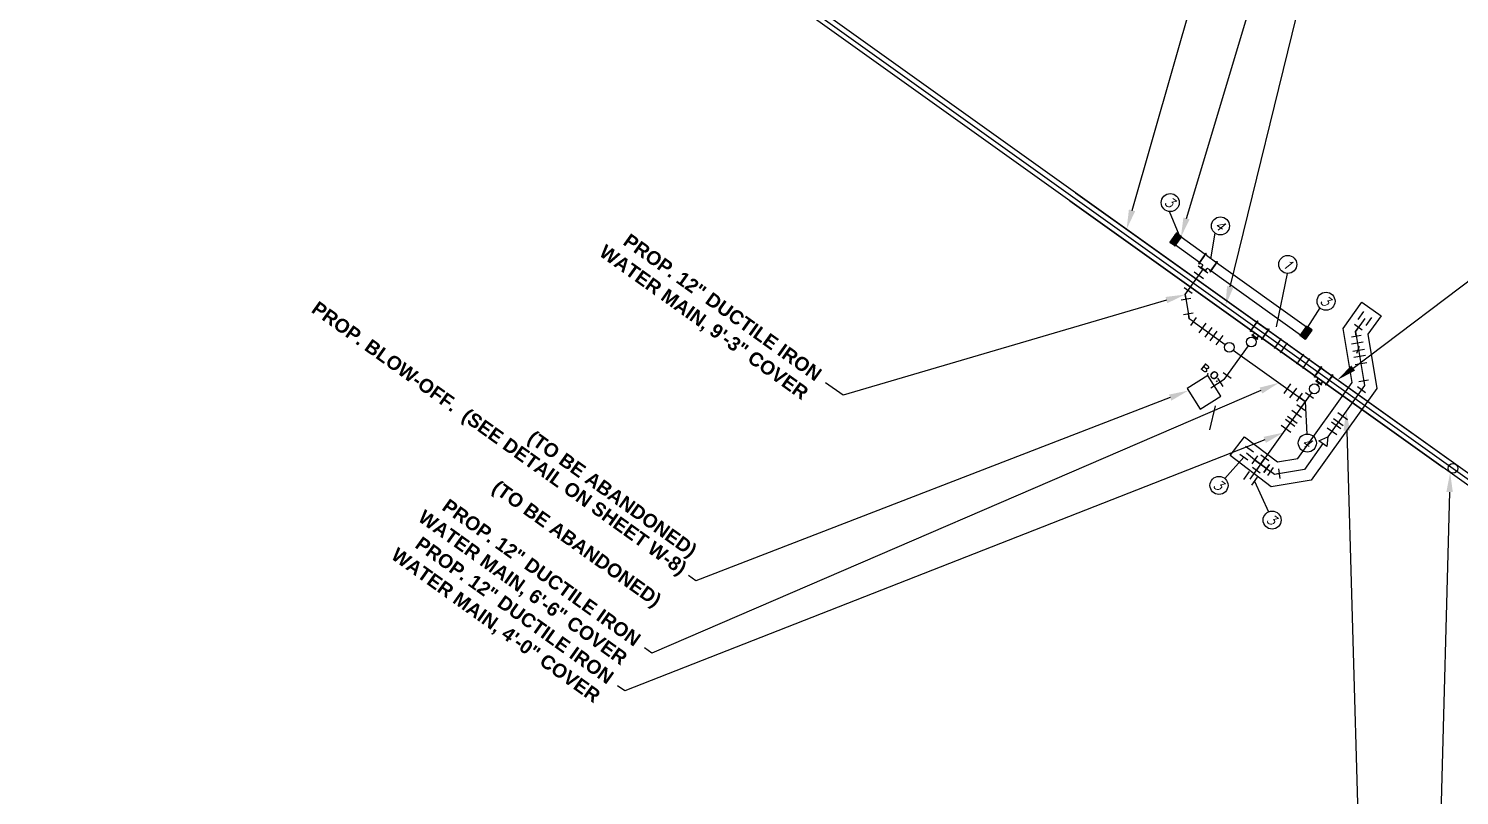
# Model space of a CAD drawing. Header units: feet. Extents: x 0 to 2751126, y 0 to 297785.
# Drawn here: x 2730349.4 to 2730640.7, y 296049.6 to 296205.8 of the extents above; entities that cross this region are included whole.
import ezdxf
from ezdxf import colors
from ezdxf.entities.mleader import LeaderData, LeaderLine
from ezdxf.math import Vec2, Vec3

# ---------------------------------------------------------------- set-up
doc = ezdxf.new("R2010")
doc.units = ezdxf.units.FT
doc.header["$MEASUREMENT"] = 0
doc.layers.get('Defpoints').update_dxf_attribs({"color": 8})
for name, color, linetype, lineweight in [('GE-DETL-PATT', 255, 'Continuous', 13), ('GN-DETL-MEDM', 7, 'Continuous', 35), ('GN-DETL-THIN', 144, 'Continuous', 25)]:
    doc.layers.add(name, color=color, linetype=linetype, lineweight=lineweight)
for name, color, linetype in [('NOTES-WATER', 3, 'Continuous'), ('PROPTEXT-WATER-W6', 1, 'Continuous'), ('UTIL-PR-WATER', 101, 'Continuous'), ('UTIL-PR-WATER-DETAIL', 4, 'Continuous')]:
    doc.layers.add(name, color=color, linetype=linetype)
doc.layers.add('Z-Z900-G-Non_Plot', color=5, linetype='Continuous', plot=False)
doc.styles.add('100', font='simplex.shx', dxfattribs={"oblique": 15, "height": 2})
doc.styles.add('140', font='simplex.shx', dxfattribs={"oblique": 15, "height": 2.8})
doc.styles.add('ARIAL BOLD', font='arialbd.ttf')
doc.styles.add('PWD_WATER', font='arial.ttf')
doc.dimstyles.new('PR-DIMS', dxfattribs={"dimtxt": 0.14, "dimasz": 0.14, "dimexe": 0.1, "dimexo": 0.1, "dimgap": 0.05, "dimtad": 0, "dimdec": 0, "dimlfac": 12, "dimzin": 0, "dimdsep": 46, "dimlunit": 4, "dimtxsty": 'ARIAL BOLD', "dimcen": 0.1, "dimclrd": 256, "dimclre": 256, "dimclrt": 256, "dimadec": 0, "dimazin": 0, "dimtfac": 1, "dimtdec": 0, "dimtofl": 0, "dimtmove": 0, "dimatfit": 1, "dimfxl": 1, "dimtolj": 1, "dimtzin": 0, "dimlwd": -1, "dimlwe": -1, "dimarcsym": 0})

# ---------------------------------------------------------------- blocks, each defined once
blk = doc.blocks.new('A$C630D7AA8')
for p, q in [((1, 1), (-1, 1)), ((1, -1), (-1, -1))]:
    blk.add_line(p, q)
blk = doc.blocks.new('A$C510B4EC1')
at = {"layer": 'UTIL-PR-WATER'}
for p, q in [((-1.5, 1), (-1.5, -1)), ((-1.5, 1), (-1.5, -1)), ((-1.5, 0), (1.5, 0)), ((0, 0), (0, -1.5)), ((1.5, 1), (1.5, -1)), ((-1, -1.5), (1, -1.5))]:
    blk.add_line(p, q, dxfattribs=at)
blk = doc.blocks.new('A$C267E7515')
for p, q in [((1, -1), (1, 1)), ((0, -1.41), (-1.41, 0))]:
    blk.add_line(p, q)
at = {"flags": 128}
blk.add_lwpolyline([(-0.71, -0.71), (0, 0), (1, 0)], dxfattribs=at)
blk = doc.blocks.new('VerticalBend')
for p, q in [((1.2, 0.75), (-1.2, 0.75)), ((1.2, -0.75), (-1.2, -0.75))]:
    blk.add_line(p, q)
blk = doc.blocks.new('Style_38_Dresser_48')
at = {"layer": 'GE-DETL-PATT'}
h = blk.add_hatch(dxfattribs=at)
h.set_pattern_fill('ANSI33', color=3, scale=0.166667, angle=30)
h.set_pattern_definition([(75, (-1.337875, 2.236716), (-0.0402469, 0.0107841), []), (75, (-1.31236, 2.251447), (-0.0402469, 0.0107841), [0.0208333, -0.0104167])])
h.paths.add_polyline_path([(-2.46, 2.26), (-2.59, 2.26), (-2.59, 2.21), (-2.46, 2.21)])
h.paths.add_polyline_path([(-2.09, 2.26), (-2.27, 2.26), (-2.27, 2.21), (-2.09, 2.21)])
h = blk.add_hatch(dxfattribs=at)
h.set_pattern_fill('ANSI33', color=3, scale=0.166667, angle=30)
h.set_pattern_definition([(75, (-1.33787, 2.102936), (-0.0402469, 0.0107841), []), (75, (-1.312356, 2.117667), (-0.0402469, 0.0107841), [0.0208333, -0.0104167])])
h.paths.add_polyline_path([(-2.46, 2.13), (-2.59, 2.13), (-2.59, 2.08), (-2.46, 2.08)])
h.paths.add_polyline_path([(-2.09, 2.13), (-2.27, 2.13), (-2.27, 2.08), (-2.09, 2.08)])
h = blk.add_hatch(dxfattribs=at)
h.set_pattern_fill('ANSI33', color=3, scale=0.166667, angle=30)
h.set_pattern_definition([(75, (-1.33787, 1.84379), (-0.0402469, 0.0107841), []), (75, (-1.312356, 1.85852), (-0.0402469, 0.0107841), [0.0208333, -0.0104167])])
h.paths.add_polyline_path([(-2.46, 1.87), (-2.59, 1.87), (-2.59, 1.82), (-2.46, 1.82)])
h.paths.add_polyline_path([(-2.09, 1.87), (-2.27, 1.87), (-2.27, 1.82), (-2.09, 1.82)])
h = blk.add_hatch(dxfattribs=at)
h.set_pattern_fill('ANSI33', color=3, scale=0.166667, angle=30)
h.set_pattern_definition([(75, (-1.33787, 1.43527), (-0.0402469, 0.0107841), []), (75, (-1.312356, 1.45), (-0.0402469, 0.0107841), [0.0208333, -0.0104167])])
h.paths.add_polyline_path([(-2.46, 1.46), (-2.59, 1.46), (-2.59, 1.41), (-2.46, 1.41)])
h.paths.add_polyline_path([(-2.09, 1.46), (-2.27, 1.46), (-2.27, 1.41), (-2.09, 1.41)])
h = blk.add_hatch(dxfattribs=at)
h.set_pattern_fill('ANSI33', color=3, scale=0.166667, angle=30)
h.set_pattern_definition([(75, (-1.33787, 0.91047), (-0.0402469, 0.0107841), []), (75, (-1.312356, 0.925203), (-0.0402469, 0.0107841), [0.0208333, -0.0104167])])
h.paths.add_polyline_path([(-2.46, 0.94), (-2.59, 0.94), (-2.59, 0.88), (-2.46, 0.88)])
h.paths.add_polyline_path([(-2.09, 0.94), (-2.27, 0.94), (-2.27, 0.88), (-2.09, 0.88)])
h = blk.add_hatch(dxfattribs=at)
h.set_pattern_fill('ANSI33', color=3, scale=0.166667, angle=30)
h.set_pattern_definition([(75, (-1.33787, 0.311914), (-0.0402469, 0.0107841), []), (75, (-1.312356, 0.326645), (-0.0402469, 0.0107841), [0.0208333, -0.0104167])])
h.paths.add_polyline_path([(-2.46, 0.34), (-2.59, 0.34), (-2.59, 0.29), (-2.46, 0.29)])
h.paths.add_polyline_path([(-2.09, 0.34), (-2.27, 0.34), (-2.27, 0.29), (-2.09, 0.29)])
h = blk.add_hatch(dxfattribs=at)
h.set_pattern_fill('ANSI33', color=3, scale=0.166667, angle=30)
h.set_pattern_definition([(75, (-1.33787, -0.311915), (-0.0402469, 0.0107841), []), (75, (-1.312356, -0.297183), (-0.0402469, 0.0107841), [0.0208333, -0.0104167])])
h.paths.add_polyline_path([(-2.46, -0.29), (-2.59, -0.29), (-2.59, -0.34), (-2.46, -0.34)])
h.paths.add_polyline_path([(-2.09, -0.29), (-2.27, -0.29), (-2.27, -0.34), (-2.09, -0.34)])
h = blk.add_hatch(dxfattribs=at)
h.set_pattern_fill('ANSI33', color=3, scale=0.166667, angle=30)
h.set_pattern_definition([(75, (-1.33787, -0.91047), (-0.0402469, 0.0107841), []), (75, (-1.312356, -0.89574), (-0.0402469, 0.0107841), [0.0208333, -0.0104167])])
h.paths.add_polyline_path([(-2.46, -0.88), (-2.59, -0.88), (-2.59, -0.94), (-2.46, -0.94)])
h.paths.add_polyline_path([(-2.09, -0.88), (-2.27, -0.88), (-2.27, -0.94), (-2.09, -0.94)])
h = blk.add_hatch(dxfattribs=at)
h.set_pattern_fill('ANSI33', color=3, scale=0.166667, angle=30)
h.set_pattern_definition([(75, (-1.33787, -1.43527), (-0.0402469, 0.0107841), []), (75, (-1.312356, -1.420537), (-0.0402469, 0.0107841), [0.0208333, -0.0104167])])
h.paths.add_polyline_path([(-2.46, -1.41), (-2.59, -1.41), (-2.59, -1.46), (-2.46, -1.46)])
h.paths.add_polyline_path([(-2.09, -1.41), (-2.27, -1.41), (-2.27, -1.46), (-2.09, -1.46)])
h = blk.add_hatch(dxfattribs=at)
h.set_pattern_fill('ANSI33', color=3, scale=0.166667, angle=30)
h.set_pattern_definition([(75, (-1.33787, -1.84379), (-0.0402469, 0.0107841), []), (75, (-1.312356, -1.829057), (-0.0402469, 0.0107841), [0.0208333, -0.0104167])])
h.paths.add_polyline_path([(-2.46, -1.82), (-2.59, -1.82), (-2.59, -1.87), (-2.46, -1.87)])
h.paths.add_polyline_path([(-2.09, -1.82), (-2.27, -1.82), (-2.27, -1.87), (-2.09, -1.87)])
h = blk.add_hatch(dxfattribs=at)
h.set_pattern_fill('ANSI33', color=3, scale=0.166667, angle=30)
h.set_pattern_definition([(75, (-1.33787, -2.102936), (-0.0402469, 0.0107841), []), (75, (-1.312356, -2.088205), (-0.0402469, 0.0107841), [0.0208333, -0.0104167])])
h.paths.add_polyline_path([(-2.46, -2.08), (-2.59, -2.08), (-2.59, -2.13), (-2.46, -2.13)])
edge = h.paths.add_edge_path()
edge.add_line((-2.09, -2.08), (-2.27, -2.08))
edge.add_line((-2.27, -2.08), (-2.27, -2.13))
edge.add_line((-2.27, -2.13), (-2.09, -2.13))
edge.add_line((-2.09, -2.13), (-2.09, -2.08))
h = blk.add_hatch(dxfattribs=at)
h.set_pattern_fill('ANSI33', color=3, scale=0.166667, angle=30)
h.set_pattern_definition([(75, (-1.337875, -2.236716), (-0.0402469, 0.0107841), []), (75, (-1.31236, -2.221984), (-0.0402469, 0.0107841), [0.0208333, -0.0104167])])
h.paths.add_polyline_path([(-2.46, -2.21), (-2.59, -2.21), (-2.59, -2.26), (-2.46, -2.26)])
h.paths.add_polyline_path([(-2.09, -2.21), (-2.27, -2.21), (-2.27, -2.26), (-2.09, -2.26)])
at = {"layer": 'GN-DETL-MEDM', "color": 3}
for p, q in [((-2.42, 2.33), (-2.42, -2.33)), ((-2.27, 2.33), (-2.42, 2.33)), ((-2.27, -2.33), (-2.27, 2.33)), ((-2.27, 2.19), (-2.15, 2.16)), ((-0.16, 2.19), (-0.27, 2.16)), ((-0.16, 2.33), (0, 2.33)), ((-0.16, -2.33), (-0.16, 2.33)), ((0, 2.33), (0, -2.33)), ((-2.42, -2.33), (-2.27, -2.33)), ((-2.27, -2.19), (-2.15, -2.16)), ((-0.16, -2.19), (-0.27, -2.16)), ((0, -2.33), (-0.16, -2.33))]:
    blk.add_line(p, q, dxfattribs=at)
for points in [[(-2.16, 2.16), (-0.27, 2.16)], [(-2.15, -2.16), (-0.27, -2.16)]]:
    blk.add_lwpolyline(points, dxfattribs=at)
at = {"layer": 'GN-DETL-THIN', "color": 3}
for p, q in [((-2.42, 2.25), (-2.45, 2.25)), ((-2.42, 2.21), (-2.45, 2.21)), ((-2.42, 2.12), (-2.45, 2.12)), ((-2.42, 2.08), (-2.45, 2.08)), ((-2.42, 1.86), (-2.45, 1.86)), ((-2.42, 1.82), (-2.45, 1.82)), ((-2.42, 1.45), (-2.45, 1.45)), ((-2.42, 1.41), (-2.45, 1.41)), ((-2.42, 0.92), (-2.45, 0.92)), ((-2.42, 0.89), (-2.45, 0.89)), ((-2.42, 0.32), (-2.45, 0.32)), ((-2.42, 0.29), (-2.45, 0.29)), ((-2.15, 2.13), (-2.15, 2.16)), ((-2.15, 1.87), (-2.15, 2.08)), ((-2.15, 1.46), (-2.15, 1.82)), ((-2.15, 0.94), (-2.15, 1.41)), ((-2.15, 0.34), (-2.15, 0.88)), ((-2.15, -0.29), (-2.15, 0.29)), ((-0.27, 2.13), (-0.27, 2.16)), ((-0.27, 1.87), (-0.27, 2.08)), ((-0.27, 1.46), (-0.27, 1.82)), ((-0.27, 0.94), (-0.27, 1.41)), ((-0.27, 0.34), (-0.27, 0.88)), ((-0.27, -0.29), (-0.27, 0.29)), ((-2.42, -0.3), (-2.45, -0.3)), ((-2.42, -0.33), (-2.45, -0.33)), ((-2.42, -0.9), (-2.45, -0.9)), ((-2.42, -0.93), (-2.45, -0.93)), ((-2.42, -1.42), (-2.45, -1.42)), ((-2.42, -1.46), (-2.45, -1.46)), ((-2.42, -1.83), (-2.45, -1.83)), ((-2.42, -1.87), (-2.45, -1.87)), ((-2.42, -2.09), (-2.45, -2.09)), ((-2.42, -2.13), (-2.45, -2.13)), ((-2.42, -2.22), (-2.45, -2.22)), ((-2.42, -2.26), (-2.45, -2.26)), ((-2.15, -0.88), (-2.15, -0.34)), ((-2.15, -1.41), (-2.15, -0.94)), ((-2.15, -1.82), (-2.15, -1.46)), ((-2.15, -2.08), (-2.15, -1.87)), ((-2.15, -2.16), (-2.15, -2.13)), ((-0.27, -0.88), (-0.27, -0.34)), ((-0.27, -1.41), (-0.27, -0.94)), ((-0.27, -1.82), (-0.27, -1.46)), ((-0.27, -2.08), (-0.27, -1.87)), ((-0.27, -2.16), (-0.27, -2.13))]:
    blk.add_line(p, q, dxfattribs=at)
for points in [[(-2.42, 2.26), (-2.59, 2.26), (-2.59, 2.21), (-2.42, 2.21)], [(-2.42, 2.13), (-2.59, 2.13), (-2.59, 2.08), (-2.42, 2.08)], [(-2.42, 1.87), (-2.59, 1.87), (-2.59, 1.82), (-2.42, 1.82)], [(-2.42, 1.46), (-2.59, 1.46), (-2.59, 1.41), (-2.42, 1.41)], [(-2.42, 0.94), (-2.59, 0.94), (-2.59, 0.88), (-2.42, 0.88)], [(-2.42, 0.34), (-2.59, 0.34), (-2.59, 0.29), (-2.42, 0.29)], [(-0.16, 2.26), (-2.27, 2.26)], [(-2.27, 2.21), (-0.16, 2.21)], [(-0.16, 2.13), (-2.27, 2.13)], [(-2.27, 2.08), (-0.16, 2.08)], [(-0.16, 1.87), (-2.27, 1.87)], [(-2.27, 1.82), (-0.16, 1.82)], [(-0.16, 1.46), (-2.27, 1.46)], [(-2.27, 1.41), (-0.16, 1.41)], [(-0.16, 0.94), (-2.27, 0.94)], [(-2.27, 0.88), (-0.16, 0.88)], [(-0.16, 0.34), (-2.27, 0.34)], [(-2.27, 0.29), (-0.16, 0.29)], [(-2.42, -0.29), (-2.59, -0.29), (-2.59, -0.34), (-2.42, -0.34)], [(-2.42, -0.88), (-2.59, -0.88), (-2.59, -0.94), (-2.42, -0.94)], [(-2.42, -1.41), (-2.59, -1.41), (-2.59, -1.46), (-2.42, -1.46)], [(-2.42, -1.82), (-2.59, -1.82), (-2.59, -1.87), (-2.42, -1.87)], [(-2.42, -2.08), (-2.59, -2.08), (-2.59, -2.13), (-2.42, -2.13)], [(-2.42, -2.21), (-2.59, -2.21), (-2.59, -2.26), (-2.42, -2.26)], [(-0.16, -0.29), (-2.27, -0.29)], [(-2.27, -0.34), (-0.16, -0.34)], [(-0.16, -0.88), (-2.27, -0.88)], [(-2.27, -0.94), (-0.16, -0.94)], [(-0.16, -1.41), (-2.27, -1.41)], [(-2.27, -1.46), (-0.16, -1.46)], [(-0.16, -1.82), (-2.27, -1.82)], [(-2.27, -1.87), (-0.16, -1.87)], [(-0.16, -2.08), (-2.27, -2.08)], [(-2.27, -2.13), (-0.16, -2.13)], [(-0.16, -2.21), (-2.27, -2.21)], [(-2.27, -2.26), (-0.16, -2.26)]]:
    blk.add_lwpolyline(points, dxfattribs=at)
for points in [[(-2.42, 2.27), (-2.42, 2.2), (-2.42, 2.2), (-2.45, 2.2), (-2.46, 2.2), (-2.46, 2.27), (-2.45, 2.27), (-2.42, 2.27), (-2.42, 2.27)], [(-2.42, 2.13), (-2.42, 2.07), (-2.42, 2.07), (-2.45, 2.07), (-2.46, 2.07), (-2.46, 2.13), (-2.45, 2.14), (-2.42, 2.14), (-2.42, 2.13)], [(-2.42, 1.88), (-2.42, 1.81), (-2.42, 1.81), (-2.45, 1.81), (-2.46, 1.81), (-2.46, 1.88), (-2.45, 1.88), (-2.42, 1.88), (-2.42, 1.88)], [(-2.42, 1.47), (-2.42, 1.4), (-2.42, 1.4), (-2.45, 1.4), (-2.46, 1.4), (-2.46, 1.47), (-2.45, 1.47), (-2.42, 1.47), (-2.42, 1.47)], [(-2.42, 0.94), (-2.42, 0.88), (-2.42, 0.88), (-2.45, 0.88), (-2.46, 0.88), (-2.46, 0.94), (-2.45, 0.94), (-2.42, 0.94), (-2.42, 0.94)], [(-2.42, 0.34), (-2.42, 0.28), (-2.42, 0.28), (-2.45, 0.28), (-2.46, 0.28), (-2.46, 0.34), (-2.45, 0.35), (-2.42, 0.35), (-2.42, 0.34)], [(-2.42, -0.28), (-2.42, -0.34), (-2.42, -0.35), (-2.45, -0.35), (-2.46, -0.34), (-2.46, -0.28), (-2.45, -0.28), (-2.42, -0.28), (-2.42, -0.28)], [(-2.42, -0.88), (-2.42, -0.94), (-2.42, -0.94), (-2.45, -0.94), (-2.46, -0.94), (-2.46, -0.88), (-2.45, -0.88), (-2.42, -0.88), (-2.42, -0.88)], [(-2.42, -1.4), (-2.42, -1.47), (-2.42, -1.47), (-2.45, -1.47), (-2.46, -1.47), (-2.46, -1.4), (-2.45, -1.4), (-2.42, -1.4), (-2.42, -1.4)], [(-2.42, -1.81), (-2.42, -1.88), (-2.42, -1.88), (-2.45, -1.88), (-2.46, -1.88), (-2.46, -1.81), (-2.45, -1.81), (-2.42, -1.81), (-2.42, -1.81)], [(-2.42, -2.07), (-2.42, -2.13), (-2.42, -2.14), (-2.45, -2.14), (-2.46, -2.13), (-2.46, -2.07), (-2.45, -2.07), (-2.42, -2.07), (-2.42, -2.07)], [(-2.42, -2.2), (-2.42, -2.27), (-2.42, -2.27), (-2.45, -2.27), (-2.46, -2.27), (-2.46, -2.2), (-2.45, -2.2), (-2.42, -2.2), (-2.42, -2.2)]]:
    blk.add_lwpolyline(points, close=True, dxfattribs=at)
for centre, radius, start, end in [((-2.45, 2.26), 0.00914, 180, 270), ((-2.45, 2.24), 0.00914, 90, 180), ((-2.45, 2.22), 0.00914, 180, 270), ((-2.45, 2.21), 0.00914, 90, 180), ((-2.45, 2.12), 0.00914, 180, 270), ((-2.45, 2.11), 0.00914, 90, 180), ((-2.45, 2.09), 0.00914, 180, 270), ((-2.45, 2.07), 0.00914, 90, 180), ((-2.45, 1.87), 0.00914, 180, 270), ((-2.45, 1.85), 0.00914, 90, 180), ((-2.45, 1.83), 0.00914, 180, 270), ((-2.45, 1.81), 0.00914, 90, 180), ((-2.45, 1.46), 0.00914, 180, 270), ((-2.45, 1.44), 0.00914, 90, 180), ((-2.45, 1.42), 0.00914, 180, 270), ((-2.45, 1.4), 0.00914, 90, 180), ((-2.45, 0.93), 0.00914, 180, 270), ((-2.45, 0.91), 0.00914, 90, 180), ((-2.45, 0.9), 0.00914, 180, 270), ((-2.45, 0.88), 0.00914, 90, 180), ((-2.45, 0.33), 0.00914, 180, 270), ((-2.45, 0.32), 0.00914, 90, 180), ((-2.45, 0.3), 0.00914, 180, 270), ((-2.45, 0.28), 0.00914, 90, 180), ((-0.02, 2.24), 0.0625, 289.47122, 70.52878), ((-0.02, 2.1), 0.0625, 289.47122, 70.52878), ((-0.02, 1.84), 0.0625, 289.47122, 70.52878), ((-0.02, 1.44), 0.0625, 289.47122, 70.52878), ((-0.02, 0.91), 0.0625, 289.47122, 70.52878), ((-0.02, 0.31), 0.0625, 289.47122, 70.52878), ((-2.45, -0.29), 0.00914, 180, 270), ((-2.45, -0.31), 0.00914, 90, 180), ((-2.45, -0.32), 0.00914, 180, 270), ((-2.45, -0.34), 0.00914, 90, 180), ((-2.45, -0.89), 0.00914, 180, 270), ((-2.45, -0.91), 0.00914, 90, 180), ((-2.45, -0.92), 0.00914, 180, 270), ((-2.45, -0.94), 0.00914, 90, 180), ((-2.45, -1.41), 0.00914, 180, 270), ((-2.45, -1.43), 0.00914, 90, 180), ((-2.45, -1.45), 0.00914, 180, 270), ((-2.45, -1.47), 0.00914, 90, 180), ((-2.45, -1.82), 0.00914, 180, 270), ((-2.45, -1.84), 0.00914, 90, 180), ((-2.45, -1.86), 0.00914, 180, 270), ((-2.45, -1.88), 0.00914, 90, 180), ((-2.45, -2.08), 0.00914, 180, 270), ((-2.45, -2.1), 0.00914, 90, 180), ((-2.45, -2.12), 0.00914, 180, 270), ((-2.45, -2.13), 0.00914, 90, 180), ((-2.45, -2.21), 0.00914, 180, 270), ((-2.45, -2.23), 0.00914, 90, 180), ((-2.45, -2.25), 0.00914, 180, 270), ((-2.45, -2.27), 0.00914, 90, 180), ((-0.02, -0.31), 0.0625, 289.47122, 70.52878), ((-0.02, -0.91), 0.0625, 289.47122, 70.52878), ((-0.02, -1.44), 0.0625, 289.47122, 70.52878), ((-0.02, -1.84), 0.0625, 289.47122, 70.52878), ((-0.02, -2.1), 0.0625, 289.47122, 70.52878), ((-0.02, -2.24), 0.0625, 289.47122, 70.52878)]:
    blk.add_arc(centre, radius, start, end, dxfattribs=at)
blk = doc.blocks.new('24x12tees-mj')
for p, q in [((-16.9, 15.9), (-18.5, 15.9)), ((-18.5, 15.9), (-18.5, -15.9)), ((-16.9, -15.9), (-16.9, 15.9)), ((-16.9, 14.1), (-16, 14.1)), ((-14.2, 12.9), (-7.6, 12.9)), ((9, 21.5), (-9, 21.5)), ((-9, 21.5), (-9, 20.5)), ((-9, 20.5), (9, 20.5)), ((-7.4, 20.5), (-7.4, 19.6)), ((-6.6, 18.5), (-6.6, 13.9)), ((6.6, 18.5), (6.6, 13.9)), ((7.5, 20.5), (7.5, 19.6)), ((7.6, 12.9), (14.2, 12.9)), ((9, 20.5), (9, 21.5)), ((16.9, 14.1), (16, 14.1)), ((16.9, 15.9), (16.9, -15.9)), ((18.5, 15.9), (16.9, 15.9)), ((18.5, -15.9), (18.5, 15.9)), ((-18.5, -15.9), (-16.9, -15.9)), ((-16.9, -14.1), (-16, -14.1)), ((14.2, -12.9), (-14.2, -12.9)), ((16.9, -14.1), (16, -14.1)), ((16.9, -15.9), (18.5, -15.9))]:
    blk.add_line(p, q)
for centre, radius, start, end in [((-16, 13.1), 1, 23.5782, 90), ((-14.2, 13.9), 1, 203.5782, 270), ((-7.6, 13.9), 1, 270, 0), ((-6.9, 19.6), 0.6, 180, 253.0422), ((-7.2, 18.5), 0.6, 0, 73.0422), ((7.2, 18.5), 0.6, 106.9578, 180), ((7.6, 13.9), 1, 180, 270), ((6.9, 19.6), 0.6, 286.9578, 0), ((14.2, 13.9), 1, 270, 336.4218), ((16, 13.1), 1, 90, 156.4218), ((-16, -13.1), 1, 270, 336.4218), ((-14.2, -13.9), 1, 90, 156.4218), ((14.2, -13.9), 1, 23.5782, 90), ((16, -13.1), 1, 203.5782, 270)]:
    blk.add_arc(centre, radius, start, end)
blk = doc.blocks.new('CROSS')
for p, q in [((-1.5, 1), (-1.5, -1)), ((-1.5, 1), (-1.5, -1)), ((-1.5, 0), (1.5, 0)), ((1.5, 0), (-1.5, 0)), ((1, 1.5), (-1, 1.5)), ((0, 0), (0, 1.5)), ((0, 0), (0, -1.5)), ((1.5, 1), (1.5, -1)), ((1.5, -1), (1.5, 1)), ((-1, -1.5), (1, -1.5))]:
    blk.add_line(p, q)

msp = doc.modelspace()

# ---------------------------------------------------------------- linework, layer by layer
at = {"layer": 'Defpoints'}
msp.add_lwpolyline([(2730590.947, 296128.937), (2730589.818, 296124.066)], dxfattribs=at)
at = {"layer": 'NOTES-WATER'}
for centre in [(2730581.813, 296170.346), (2730592.027, 296165.585), (2730605.732, 296157.749), (2730613.527, 296150.255), (2730609.722, 296121.372), (2730591.735, 296112.744), (2730602.56, 296105.68)]:
    msp.add_circle(centre, 1.835, dxfattribs=at)
at = {"layer": 'PROPTEXT-WATER-W6'}
msp.add_lwpolyline([(2730592.252, 296149.88), (2730593.879, 296148.717)], dxfattribs=at)
at = {"layer": 'UTIL-PR-WATER'}
msp.add_line((2730594.214, 296134.515), (2730592.587, 296135.678), dxfattribs=at)
for points in [[(2730638.795, 296115.393), (2730026.164, 296553.157), (2730011.366, 296563.73), (2729934.967, 296618.261)], [(2730639.977, 296117.006), (2730027.268, 296554.824), (2730012.529, 296565.357), (2729936.209, 296619.831)], [(2730562.532, 296172.346), (2730638.566, 296118.015)], [(2730561.37, 296170.719), (2730637.403, 296116.388)], [(2730588.937, 296159.768), (2730584.032, 296163.272)], [(2730587.774, 296158.141), (2730582.869, 296161.645)], [(2730584.867, 296151.618), (2730588.609, 296156.855)], [(2730584.867, 296151.618), (2730585.688, 296146.686)], [(2730586.502, 296146.104), (2730593.011, 296141.453)], [(2730621.399, 296146.739), (2730619.523, 296144.113), (2730621.359, 296133.087), (2730613.903, 296122.654)], [(2730598.891, 296142.781), (2730599.016, 296142.955)], [(2730592.819, 296134.283), (2730597.729, 296141.154)], [(2730594.638, 296140.291), (2730609.303, 296129.811)], [(2730592.819, 296134.283), (2730590.088, 296132.579)], [(2730612.033, 296133.631), (2730611.745, 296133.229)], [(2730610.582, 296131.601), (2730598.013, 296114.01)], [(2730598.991, 296117.959), (2730597.368, 296119.28)], [(2730612.896, 296121.244), (2730609.152, 296116.004)], [(2731029.742, 295838.496), (2730639.977, 296117.006)], [(2731028.58, 295836.869), (2730638.795, 296115.393)]]:
    msp.add_lwpolyline(points, dxfattribs=at)
for points, elevation in [([(2730609.525, 296144.991), (2730591.248, 296158.093)], 0), ([(2730608.362, 296143.363), (2730590.085, 296156.465)], 0), ([(2730591.441, 296134.602), (2730592.5, 296132.905)], 222.049), ([(2730601.432, 296116.215), (2730602.189, 296115.562)], 222.049), ([(2730609.152, 296116.004), (2730603.003, 296114.981)], 222.049)]:
    msp.add_lwpolyline(points, dxfattribs=dict(at, elevation=elevation))
at = {"layer": 'UTIL-PR-WATER', "color": 1, "elevation": 186.311}
for points in [[(2730603.029, 296140.643), (2730604.482, 296142.677)], [(2730604.25, 296139.771), (2730605.703, 296141.805)], [(2730608.792, 296136.542), (2730610.246, 296138.576)]]:
    msp.add_lwpolyline(points, dxfattribs=at)
at = {"layer": 'UTIL-PR-WATER', "color": 1}
msp.add_lwpolyline([(2730607.572, 296137.414), (2730609.025, 296139.448)], dxfattribs=at)
at = {"layer": 'UTIL-PR-WATER'}
for points in [[(2730592.14, 296130.913), (2730589.494, 296135.155), (2730585.252, 296132.509), (2730587.898, 296128.267)], [(2730612.083, 296121.826), (2730613.903, 296122.654), (2730613.71, 296120.663)]]:
    msp.add_lwpolyline(points, close=True, dxfattribs=at)
for centre in [(2730598.31, 296141.967), (2730593.825, 296140.872), (2730611.164, 296132.415), (2730639.377, 296116.207)]:
    msp.add_circle(centre, 1, dxfattribs=at)
at = {"layer": 'UTIL-PR-WATER-DETAIL'}
msp.add_lwpolyline([(2730624.747, 296147.296), (2730622.054, 296143.527), (2730623.889, 296132.501), (2730610.527, 296113.8), (2730602.372, 296112.443), (2730594.004, 296118.828), (2730596.916, 296122.644), (2730603.633, 296117.519), (2730607.777, 296118.209), (2730618.828, 296133.674), (2730616.992, 296144.7), (2730620.842, 296150.087)], close=True, dxfattribs=at)
at = {"layer": 'Z-Z900-G-Non_Plot'}
msp.add_lwpolyline([(2729677.647, 296738.287), (2729738.273, 296721.1), (2729749.094, 296701.713), (2729797.525, 296687.978), (2729943.921, 296613.117), (2731030.11, 295837.004), (2731102.424, 295820.245), (2731108.85, 295816.841)], dxfattribs=at)
at = {"layer": 'Z-Z900-G-Non_Plot', "color": 1}
msp.add_lwpolyline([(2730620.286, 296141.021), (2730619.71, 296139.632)], dxfattribs=at)

# ---------------------------------------------------------------- block references
at = {"layer": 'GN-DETL-MEDM', "xscale": 0.5, "yscale": 0.5, "zscale": 0.5}
for p, rotation in [((2730583.451, 296162.459), 324.4518749129641), ((2730608.963, 296144.205), 144.4518749193724)]:
    msp.add_blockref('Style_38_Dresser_48', p, dxfattribs=dict(at, rotation=rotation))
at = {"layer": 'UTIL-PR-WATER', "xscale": 0.08, "yscale": 0.08, "rotation": 144.4519067976017}
for p in [(2730589.517, 296158.124), (2730600.016, 296144.355), (2730613.033, 296135.031)]:
    msp.add_blockref('24x12tees-mj', p, dxfattribs=at)
at = {"layer": 'UTIL-PR-WATER', "xscale": -1}
for name, p, rotation in [('VerticalBend', (2730588.063, 296156.09), 144.4518819937157), ('A$C630D7AA8', (2730621.399, 296146.739), 234.4518749080911), ('VerticalBend', (2730588.943, 296144.36), 234.4518749243289), ('VerticalBend', (2730591.18, 296142.761), 234.4518749243289), ('VerticalBend', (2730620.046, 296140.971), 189.4518263222832), ('VerticalBend', (2730620.498, 296138.258), 189.4518263222832), ('VerticalBend', (2730606.212, 296132.021), 234.4518749243289), ('VerticalBend', (2730607.11, 296126.742), 324.4518749118388), ('VerticalBend', (2730616.481, 296126.26), 324.4518749118388), ('VerticalBend', (2730605.79, 296124.895), 324.4518749118388), ('VerticalBend', (2730615.161, 296124.413), 324.4518749118388), ('A$C630D7AA8', (2730597.368, 296119.28), 144.4518749174575), ('A$C630D7AA8', (2730598.123, 296114.164, -222.049), 234.4518749080911)]:
    msp.add_blockref(name, p, dxfattribs=dict(at, rotation=rotation))
at = {"layer": 'UTIL-PR-WATER'}
for name, p, rotation in [('A$C267E7515', (2730584.867, 296151.618), 54.43478177650726), ('A$C267E7515', (2730585.688, 296146.686), 99.43478177650725), ('A$C267E7515', (2730619.523, 296144.113), 54.43457192420257), ('A$C267E7515', (2730621.359, 296133.087), 234.4345719242025), ('A$C510B4EC1', (2730609.303, 296129.811), 234.4518749584508), ('CROSS', (2730600.211, 296117.087, 222.049), 324.4494787446018), ('A$C267E7515', (2730603.003, 296114.981, 222.049), 144.4345719242024)]:
    msp.add_blockref(name, p, dxfattribs=dict(at, rotation=rotation))

# ---------------------------------------------------------------- texts
at = {"layer": 'NOTES-WATER', "char_height": 2, "width": 1.88, "attachment_point": 5, "rotation": 324.45187, "style": '100'}
for s, insert in [('3', (2730581.693, 296170.436)), ('4', (2730591.908, 296165.675)), ('1', (2730605.732, 296157.749)), ('3', (2730613.408, 296150.345)), ('4', (2730609.603, 296121.462)), ('3', (2730591.616, 296112.834)), ('3', (2730602.44, 296105.77))]:
    msp.add_mtext(s, dxfattribs=dict(at, insert=insert))
at = {"layer": 'PROPTEXT-WATER-W6', "insert": (2730588.842, 296137.743), "char_height": 1.6, "attachment_point": 1, "rotation": 321.33424, "style": 'PWD_WATER'}
msp.add_mtext_dynamic_manual_height_columns('{\\fArial|b1|i0|c0|p34;B.O.}', width=1.39447, gutter_width=0.295, heights=[0], dxfattribs=at)

# ---------------------------------------------------------------- leaders
at = {"layer": 'NOTES-WATER'}
for points in [[(2730583.6, 296163.743), (2730581.629, 296168.52)], [(2730590.093, 296158.918), (2730590.961, 296164.092)], [(2730603.43, 296145.04), (2730605.692, 296155.915)], [(2730609.842, 296144.968), (2730612.308, 296148.883)], [(2730609.303, 296129.811), (2730609.631, 296123.205)], [(2730596.787, 296118.467), (2730592.95, 296114.12)], [(2730598.936, 296113.583), (2730601.795, 296107.348)]]:
    msp.add_leader(points, dimstyle='PR-DIMS', override={"dimscale": 0, "dimasz": 0.11}, dxfattribs=at)
at = {"layer": 'PROPTEXT-WATER-W6'}
ml = msp.add_multileader_mtext('Standard', dxfattribs=at)
ml.set_content('{\\fArial|b1|i0|c0|p34;\\Q0;PROP. 24" DUCTILE IRON RESTRAINED JOINT WATER MAIN, 6\'-0" COVER}', color=256, style='140')
ml.set_leader_properties()
ml.build(insert=Vec2(0, 0))
ml.multileader.update_dxf_attribs({"dogleg_length": 0.1})
ctx = ml.context
ctx.base_point, ctx.char_height, ctx.landing_gap_size, ctx.plane_origin, ctx.plane_x_axis, ctx.plane_y_axis = Vec3(2730560.585, 296328.271), 2.8, 1.8, Vec3(2730196.005, 295952.009), Vec3(0.8136275, -0.5813866), Vec3(0.5813866, 0.8136275)
ctx.text_align_type = 2
notes = []
notes.append((ctx, [(1, (1, 1, 0), (2730625.563, 296281.84), (-0.8136275, 0.5813866), 1.861, [(0, [(2730593.066, 296149.299)], 0, [])])]))
ctx.mtext.insert, ctx.mtext.text_direction, ctx.mtext.width, ctx.mtext.defined_height, ctx.mtext.alignment, ctx.mtext.flow_direction = Vec3(2730623.58, 296285.362), Vec3(0.8136275, -0.5813866), 76.54457, 7.576517191409948e-11, 3, 5
ml = msp.add_multileader_mtext('Standard', dxfattribs=at)
ml.set_content('{\\fArial|b1|i0|c0|p34;\\Q0;PUSH-ON \\PJOINT}', color=256, style='140')
ml.set_leader_properties()
ml.build(insert=Vec2(0, 0))
ml.multileader.update_dxf_attribs({"dogleg_length": 0.1, "arrow_head_size": 2.8, "scale": 0.7})
ctx = ml.context
ctx.base_point, ctx.scale, ctx.char_height, ctx.arrow_head_size, ctx.landing_gap_size, ctx.plane_origin, ctx.plane_x_axis, ctx.plane_y_axis = Vec3(2730467.986, 296303.717), 0.7, 1.96, 2.8, 1.26, Vec3(2730295.397, 295813.366), Vec3(0.8162554, -0.5776912), Vec3(0.5776912, 0.8162554)
ctx.text_align_type = 2
notes.append((ctx, [(0, (0, 0, 0), (0, 0), (1, 0), 1, [])]))
ctx.mtext.insert, ctx.mtext.text_direction, ctx.mtext.rotation, ctx.mtext.width, ctx.mtext.defined_height, ctx.mtext.alignment, ctx.mtext.flow_direction = Vec3(2730479.555, 296296.75), Vec3(0.8162554, -0.5776912), 0.0045344, 36.25247, 5.303562033986961e-11, 3, 5
ml = msp.add_multileader_mtext('Standard', dxfattribs=at)
ml.set_content('{\\fArial|b1|i0|c0|p34;\\Q0;PROP. 24" DUCTILE IRON WATER MAIN W/ TRANSITION COUPLINGS (TYP. OF 2)}', color=256, style='140')
ml.set_leader_properties()
ml.build(insert=Vec2(0, 0))
ml.multileader.update_dxf_attribs({"dogleg_length": 0.1})
ctx = ml.context
ctx.base_point, ctx.char_height, ctx.landing_gap_size, ctx.plane_origin, ctx.plane_x_axis, ctx.plane_y_axis = Vec3(2730566.631, 296307.748), 2.8, 1.8, Vec3(2730163.832, 295921.564), Vec3(0.8136275, -0.5813866), Vec3(0.5813866, 0.8136275)
ctx.text_align_type = 2
notes.append((ctx, [(1, (1, 1, 0), (2730616.597, 296272.045), (-0.8136275, 0.5813866), 1.861, [(0, [(2730583.976, 296163.289)], 0, [])])]))
ctx.mtext.insert, ctx.mtext.text_direction, ctx.mtext.width, ctx.mtext.defined_height, ctx.mtext.alignment, ctx.mtext.flow_direction = Vec3(2730614.671, 296275.647), Vec3(0.8136275, -0.5813866), 55.99171, 7.576517191409948e-11, 3, 5
ml = msp.add_multileader_mtext('Standard', dxfattribs=at)
ml.set_content('{\\fArial|b1|i0|c0|p34;\\Q0;RESTRAINED\\P JOINT}', color=256, style='140')
ml.set_leader_properties()
ml.build(insert=Vec2(0, 0))
ml.multileader.update_dxf_attribs({"dogleg_length": 0.1, "arrow_head_size": 2.8, "scale": 0.7})
ctx = ml.context
ctx.base_point, ctx.scale, ctx.char_height, ctx.arrow_head_size, ctx.landing_gap_size, ctx.plane_origin, ctx.plane_x_axis, ctx.plane_y_axis = Vec3(2730479.763, 296295.371), 0.7, 1.96, 2.8, 1.26, Vec3(2730301.988, 295808.689), Vec3(0.8162554, -0.5776912), Vec3(0.5776912, 0.8162554)
notes.append((ctx, [(0, (0, 0, 0), (0, 0), (1, 0), 1, [])]))
ctx.mtext.insert, ctx.mtext.text_direction, ctx.mtext.rotation, ctx.mtext.width, ctx.mtext.defined_height, ctx.mtext.flow_direction = Vec3(2730481.367, 296295.456), Vec3(0.8162554, -0.5776912), 0.0045344, 36.25247, 5.303562033986961e-11, 5
ml = msp.add_multileader_mtext('Standard', dxfattribs=at)
ml.set_content('{\\fArial|b1|i0|c0|p34;\\Q0;PROP. 24" DUCTILE IRON RESTRAINED JOINT WATER MAIN, 5\'-6" COVER}', color=256, style='140')
ml.set_leader_properties()
ml.build(insert=Vec2(0, 0))
ml.multileader.update_dxf_attribs({"dogleg_length": 0.1})
ctx = ml.context
ctx.base_point, ctx.char_height, ctx.landing_gap_size, ctx.plane_origin, ctx.plane_x_axis, ctx.plane_y_axis = Vec3(2730548.28, 296279.481), 2.8, 1.8, Vec3(2730162.132, 295907.805), Vec3(0.8136275, -0.5813866), Vec3(0.5813866, 0.8136275)
ctx.text_align_type = 2
notes.append((ctx, [(1, (1, 1, 0), (2730595.969, 296245.404), (-0.8136275, 0.5813866), 1.861, [(0, [(2730572.928, 296164.917)], 0, [])])]))
ctx.mtext.insert, ctx.mtext.text_direction, ctx.mtext.width, ctx.mtext.defined_height, ctx.mtext.alignment, ctx.mtext.flow_direction = Vec3(2730593.986, 296248.925), Vec3(0.8136275, -0.5813866), 62.14012, 15.379, 3, 5
ml = msp.add_multileader_mtext('Standard', dxfattribs=at)
ml.set_content('{\\fArial|b1|i0|c0|p34;\\Q0;PROP. 24" DUCTILE IRON RESTRAINED JOINT WATER MAIN, 4\'-6" COVER}', color=256, style='140')
ml.set_leader_properties()
ml.build(insert=Vec2(0, 0))
ml.multileader.update_dxf_attribs({"dogleg_length": 0.1})
ctx = ml.context
ctx.base_point, ctx.char_height, ctx.landing_gap_size, ctx.plane_origin, ctx.plane_x_axis, ctx.plane_y_axis = Vec3(2730704.17, 296198.842), 2.8, 1.8, Vec3(2730330.37, 295836.662), Vec3(0.8136275, -0.5813866), Vec3(0.5813866, 0.8136275)
notes.append((ctx, [(0, (1, 1, 0), (2730702.656, 296199.924), (0.8136275, -0.5813866), 1.861, [(0, [(2730615.867, 296134.235)], 0, [])])]))
ctx.mtext.insert, ctx.mtext.text_direction, ctx.mtext.width, ctx.mtext.defined_height, ctx.mtext.flow_direction = Vec3(2730706.63, 296199.189), Vec3(0.8136275, -0.5813866), 79.10075, 7.576517191409948e-11, 5
ml = msp.add_multileader_mtext('Standard', dxfattribs=at)
ml.set_content('{\\fArial|b1|i0|c0|p34;\\Q0;PROP. 12" DUCTILE IRON WATER MAIN, 9\'-3" COVER}', color=256, style='140')
ml.set_leader_properties()
ml.build(insert=Vec2(0, 0))
ml.multileader.update_dxf_attribs({"dogleg_length": 0.1})
ctx = ml.context
ctx.base_point, ctx.char_height, ctx.landing_gap_size, ctx.plane_origin, ctx.plane_x_axis, ctx.plane_y_axis = Vec3(2730467.221, 296165.407), 2.8, 1.8, Vec3(2730102.501, 295822.297), Vec3(0.8136275, -0.5813866), Vec3(0.5813866, 0.8136275)
ctx.text_align_type = 2
notes.append((ctx, [(1, (1, 1, 0), (2730515.212, 296131.115), (-0.8136275, 0.5813866), 4.388, [(0, [(2730584.867, 296151.618)], 0, [])])]))
ctx.mtext.insert, ctx.mtext.text_direction, ctx.mtext.width, ctx.mtext.defined_height, ctx.mtext.alignment, ctx.mtext.flow_direction = Vec3(2730511.173, 296136.105), Vec3(0.8136275, -0.5813866), 51.78924, 7.576517191409948e-11, 3, 5
ml = msp.add_multileader_mtext('Standard', dxfattribs=at)
ml.set_content('{\\fArial|b1|i0|c0|p34;\\Q0;PROP. BLOW-OFF.  (SEE DETAIL ON SHEET W-8)}', color=256, style='140')
ml.set_leader_properties()
ml.build(insert=Vec2(0, 0))
ml.multileader.update_dxf_attribs({"dogleg_length": 0.1})
ctx = ml.context
ctx.base_point, ctx.char_height, ctx.landing_gap_size, ctx.plane_origin, ctx.plane_x_axis, ctx.plane_y_axis = Vec3(2730405.861, 296150.018), 2.8, 1.8, Vec3(2730271.414, 295688.445), Vec3(0.8136275, -0.5813866), Vec3(0.5813866, 0.8136275)
notes.append((ctx, [(1, (1, 1, 0), (2730485.228, 296093.305), (-0.8136275, 0.5813866), 1.861, [(0, [(2730585.528, 296132.066)], 0, [])])]))
ctx.mtext.insert, ctx.mtext.text_direction, ctx.mtext.width, ctx.mtext.defined_height, ctx.mtext.flow_direction = Vec3(2730408.379, 296150.445), Vec3(0.8136275, -0.5813866), 98.261, 7.576517191409948e-11, 5
ml = msp.add_multileader_mtext('Standard', dxfattribs=at)
ml.set_content('{\\fArial|b1|i0|c0|p34;\\Q0;PROP. 12" DUCTILE IRON WATER MAIN, 6\'-6" COVER}', color=256, style='140')
ml.set_leader_properties()
ml.build(insert=Vec2(0, 0))
ml.multileader.update_dxf_attribs({"dogleg_length": 0.1})
ctx = ml.context
ctx.base_point, ctx.char_height, ctx.landing_gap_size, ctx.plane_origin, ctx.plane_x_axis, ctx.plane_y_axis = Vec3(2730430.36, 296111.382), 2.8, 1.8, Vec3(2730067.527, 295772.209), Vec3(0.8136275, -0.5813866), Vec3(0.5813866, 0.8136275)
ctx.text_align_type = 2
notes.append((ctx, [(1, (1, 1, 0), (2730476.295, 296078.559), (-0.8136275, 0.5813866), 1.861, [(0, [(2730603.946, 296133.64)], 0, [])])]))
ctx.mtext.insert, ctx.mtext.text_direction, ctx.mtext.width, ctx.mtext.defined_height, ctx.mtext.alignment, ctx.mtext.flow_direction = Vec3(2730474.312, 296082.081), Vec3(0.8136275, -0.5813866), 51.78924, 7.576517191409948e-11, 3, 5
ml = msp.add_multileader_mtext('Standard', dxfattribs=at)
ml.set_content('{\\fArial|b1|i0|c0|p34;\\Q0;(TO BE ABANDONED)}', color=256, style='140')
ml.set_leader_properties()
ml.build(insert=Vec2(0, 0))
ml.multileader.update_dxf_attribs({"dogleg_length": 0.1})
ctx = ml.context
ctx.base_point, ctx.char_height, ctx.landing_gap_size, ctx.plane_origin, ctx.plane_x_axis, ctx.plane_y_axis = Vec3(2730450.162, 296123.461), 2.8, 1.8, Vec3(2730075.029, 295754.514), Vec3(0.8136275, -0.5813866), Vec3(0.5813866, 0.8136275)
ctx.text_align_type = 2
notes.append((ctx, [(0, (0, 0, 0), (0, 0), (1, 0), 1, [])]))
ctx.mtext.insert, ctx.mtext.text_direction, ctx.mtext.width, ctx.mtext.defined_height, ctx.mtext.alignment, ctx.mtext.flow_direction = Vec3(2730485.764, 296100.247), Vec3(0.8136275, -0.5813866), 51.78924, 7.576517191409948e-11, 3, 5
ml = msp.add_multileader_mtext('Standard', dxfattribs=at)
ml.set_content('{\\fArial|b1|i0|c0|p34;\\Q0;PROP. 8" DUCTILE IRON WATER MAIN, 2\'-8" COVER (TO BE WRAPPED) - SEE PROFILE A ON SHEET W-13}', color=256, style='140')
ml.set_leader_properties()
ml.build(insert=Vec2(0, 0))
ml.multileader.update_dxf_attribs({"dogleg_length": 0.1})
ctx = ml.context
ctx.base_point, ctx.char_height, ctx.landing_gap_size, ctx.plane_origin, ctx.plane_x_axis, ctx.plane_y_axis = Vec3(2730622.93, 296000.588), 2.8, 1.8, Vec3(2730236.214, 295665.677), Vec3(0.8136275, -0.5813866), Vec3(0.5813866, 0.8136275)
notes.append((ctx, [(0, (1, 1, 0), (2730621.303, 296001.751), (0.8136275, -0.5813866), 2, [(0, [(2730617.631, 296127.87)], 0, [])])]))
ctx.mtext.insert, ctx.mtext.text_direction, ctx.mtext.width, ctx.mtext.defined_height, ctx.mtext.flow_direction = Vec3(2730625.448, 296001.015), Vec3(0.8136275, -0.5813866), 104.076, 7.576517191409948e-11, 5
ml = msp.add_multileader_mtext('Standard', dxfattribs=at)
ml.set_content('{\\fArial|b1|i0|c0|p34;\\Q0;PROP. 12" DUCTILE IRON WATER MAIN, 4\'-0" COVER}', color=256, style='140')
ml.set_leader_properties()
ml.build(insert=Vec2(0, 0))
ml.multileader.update_dxf_attribs({"dogleg_length": 0.1})
ctx = ml.context
ctx.base_point, ctx.char_height, ctx.landing_gap_size, ctx.plane_origin, ctx.plane_x_axis, ctx.plane_y_axis = Vec3(2730424.868, 296103.696), 2.8, 1.8, Vec3(2730062.035, 295764.522), Vec3(0.8136275, -0.5813866), Vec3(0.5813866, 0.8136275)
ctx.text_align_type = 2
notes.append((ctx, [(1, (1, 1, 0), (2730470.803, 296070.873), (-0.8136275, 0.5813866), 1.861, [(0, [(2730604.779, 296123.48)], 0, [])])]))
ctx.mtext.insert, ctx.mtext.text_direction, ctx.mtext.width, ctx.mtext.defined_height, ctx.mtext.alignment, ctx.mtext.flow_direction = Vec3(2730468.82, 296074.394), Vec3(0.8136275, -0.5813866), 51.78924, 7.576517191409948e-11, 3, 5
ml = msp.add_multileader_mtext('Standard', dxfattribs=at)
ml.set_content('{\\fArial|b1|i0|c0|p34;\\Q0;(TO BE ABANDONED)}', color=256, style='140')
ml.set_leader_properties()
ml.build(insert=Vec2(0, 0))
ml.multileader.update_dxf_attribs({"dogleg_length": 0.1})
ctx = ml.context
ctx.base_point, ctx.char_height, ctx.landing_gap_size, ctx.plane_origin, ctx.plane_x_axis, ctx.plane_y_axis = Vec3(2730442.919, 296113.325), 2.8, 1.8, Vec3(2730067.786, 295744.379), Vec3(0.8136275, -0.5813866), Vec3(0.5813866, 0.8136275)
ctx.text_align_type = 2
notes.append((ctx, [(0, (0, 0, 0), (0, 0), (1, 0), 1, [])]))
ctx.mtext.insert, ctx.mtext.text_direction, ctx.mtext.width, ctx.mtext.defined_height, ctx.mtext.alignment, ctx.mtext.flow_direction = Vec3(2730478.522, 296090.111), Vec3(0.8136275, -0.5813866), 51.78924, 7.576517191409948e-11, 3, 5
ml = msp.add_multileader_mtext('Standard', dxfattribs=at)
ml.set_content('{\\fArial|b1|i0|c0|p34;\\Q0;PROP. 24" BUTTERFLY VALVE W/ 7" VALVE BOX AND COVER}', color=256, style='140')
ml.set_leader_properties()
ml.build(insert=Vec2(0, 0))
ml.multileader.update_dxf_attribs({"dogleg_length": 0.1})
ctx = ml.context
ctx.base_point, ctx.char_height, ctx.landing_gap_size, ctx.plane_origin, ctx.plane_x_axis, ctx.plane_y_axis = Vec3(2730640.092, 296023.77), 2.8, 1.8, Vec3(2730187.76, 295713.412), Vec3(0.8136275, -0.5813866), Vec3(0.5813866, 0.8136275)
notes.append((ctx, [(0, (1, 1, 0), (2730636.41, 296026.401), (0.8136275, -0.5813866), 4.526, [(0, [(2730638.795, 296115.393)], 0, [])])]))
ctx.mtext.insert, ctx.mtext.text_direction, ctx.mtext.width, ctx.mtext.defined_height, ctx.mtext.flow_direction = Vec3(2730642.385, 296023.882), Vec3(0.8136275, -0.5813866), 62.68177, 7.576517191409948e-11, 5
for ctx, leaders in notes:
    for number, flags, end, landing, length, lines in leaders:
        leader = LeaderData()
        leader.index, (leader.has_last_leader_line, leader.has_dogleg_vector, leader.attachment_direction) = number, flags
        leader.last_leader_point, leader.dogleg_vector, leader.dogleg_length = Vec3(end), Vec3(landing), length
        for number, points, colour, breaks in lines:
            line = LeaderLine()
            line.index, line.vertices, line.color, line.breaks = number, Vec3.list(points), colors.encode_raw_color(colour), breaks
            leader.lines.append(line)
        ctx.leaders.append(leader)

doc.saveas('drawing.dxf')
